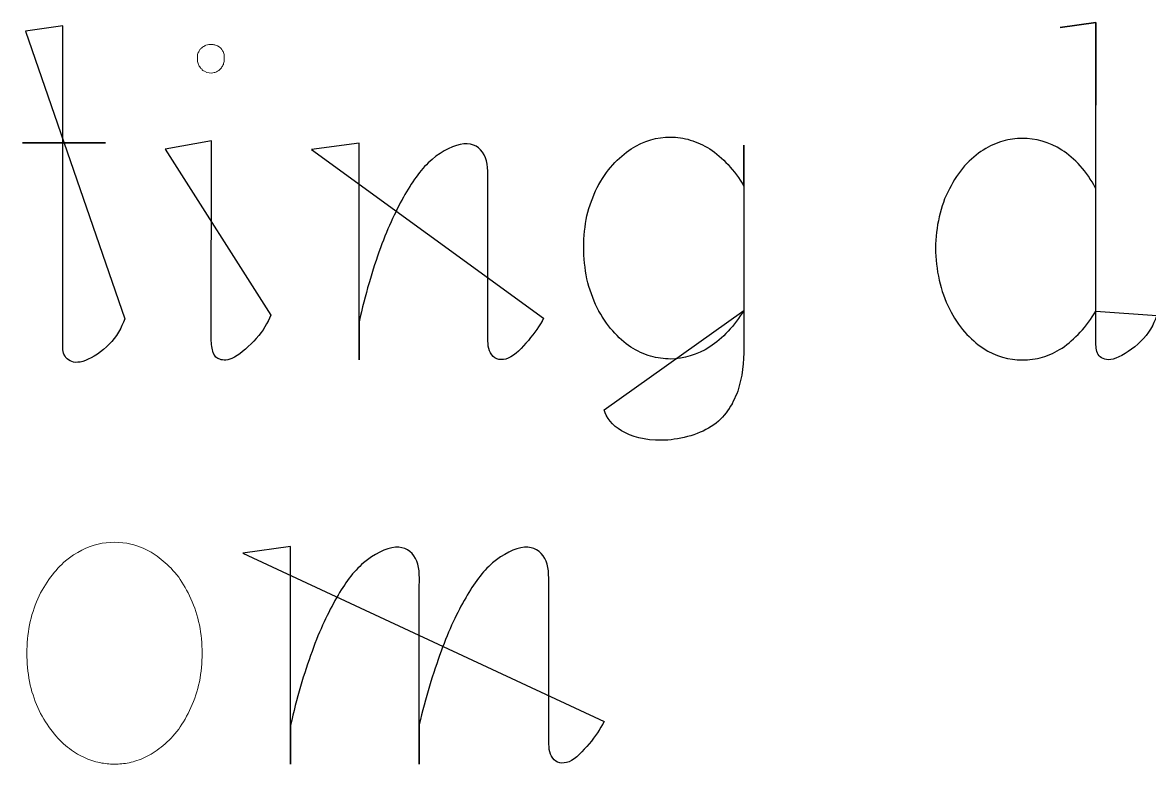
# Model space of a CAD drawing. Header units: centimetres. Extents: x -9.8 to 9.8, y -7.2 to 7.2.
# Drawn here: x -6.644 to -5.701, y 4.896 to 5.517 of the extents above; entities that cross this region are included whole.
import ezdxf

# ---------------------------------------------------------------- set-up
doc = ezdxf.new("R2010")
doc.units = ezdxf.units.CM
doc.header["$MEASUREMENT"] = 0
doc.layers.add('Layer 1', color=7, linetype='Continuous')

msp = doc.modelspace()

# ---------------------------------------------------------------- linework, layer by layer
at = {"layer": 'Layer 1', "color": 7}
for points, knots in [([(-6.64123, 5.50967), (-6.64123, 5.50967), (-6.60998, 5.51406), (-6.60998, 5.51406), (-6.60998, 5.51406), (-6.60998, 5.51406), (-6.60998, 5.41614), (-6.60998, 5.41614), (-6.60998, 5.41614), (-6.60998, 5.41614), (-6.57416, 5.41614), (-6.57416, 5.41614), (-6.57416, 5.41614), (-6.57416, 5.41614), (-6.64369, 5.41614), (-6.64369, 5.41614), (-6.64369, 5.41614), (-6.64369, 5.41614), (-6.60998, 5.41614), (-6.60998, 5.41614), (-6.60998, 5.41614), (-6.60998, 5.41614), (-6.60998, 5.2445), (-6.60998, 5.2445), (-6.60998, 5.2445), (-6.60998, 5.24069), (-6.60845, 5.23688), (-6.60522, 5.23458), (-6.60522, 5.23458), (-6.60199, 5.2323), (-6.59723, 5.23172), (-6.59112, 5.23418), (-6.59112, 5.23418), (-6.58482, 5.23646), (-6.5772, 5.24161), (-6.57112, 5.2477), (-6.57112, 5.2477), (-6.56503, 5.254), (-6.56083, 5.26122), (-6.55816, 5.26905), (-6.55816, 5.26905), (-6.55816, 5.26905), (-6.64123, 5.50967), (-6.64123, 5.50967)], [0, 0, 0, 0, 0.083333, 0.083333, 0.083333, 0.083333, 0.166667, 0.166667, 0.166667, 0.166667, 0.25, 0.25, 0.25, 0.25, 0.333333, 0.333333, 0.333333, 0.333333, 0.416667, 0.416667, 0.416667, 0.416667, 0.5, 0.5, 0.5, 0.5, 0.583333, 0.583333, 0.583333, 0.583333, 0.666667, 0.666667, 0.666667, 0.666667, 0.75, 0.75, 0.75, 0.75, 0.833333, 0.833333, 0.833333, 0.833333, 1, 1, 1, 1]), ([(-6.64123, 5.50967), (-6.64123, 5.50967), (-6.64123, 5.50967), (-6.64123, 5.50967), (-6.64123, 5.50967), (-6.64123, 5.50967), (-6.64123, 5.50967), (-6.64123, 5.50967)], [0, 0, 0, 0, 0.333333, 0.333333, 0.333333, 0.333333, 1, 1, 1, 1]), ([(-5.74529, 5.27554), (-5.74929, 5.26906), (-5.75368, 5.26297), (-5.75844, 5.25784), (-5.75844, 5.25784), (-5.7632, 5.25271), (-5.76852, 5.24813), (-5.77368, 5.2445), (-5.77368, 5.2445), (-5.779, 5.24106), (-5.78453, 5.23857), (-5.79006, 5.23688), (-5.79006, 5.23688), (-5.79556, 5.23535), (-5.80109, 5.2346), (-5.80702, 5.2346), (-5.80702, 5.2346), (-5.81789, 5.2346), (-5.82911, 5.23746), (-5.83978, 5.24452), (-5.83978, 5.24452), (-5.84512, 5.24814), (-5.85026, 5.25251), (-5.85521, 5.25804), (-5.85521, 5.25804), (-5.85997, 5.26338), (-5.86434, 5.27005), (-5.86796, 5.27746), (-5.86796, 5.27746), (-5.87158, 5.28471), (-5.87463, 5.29289), (-5.87653, 5.30146), (-5.87653, 5.30146), (-5.87844, 5.31024), (-5.87957, 5.31919), (-5.87957, 5.32834), (-5.87957, 5.32834), (-5.87957, 5.3371), (-5.87843, 5.34586), (-5.87653, 5.35424), (-5.87653, 5.35424), (-5.87462, 5.36263), (-5.87195, 5.37062), (-5.86796, 5.37768), (-5.86796, 5.37768), (-5.86434, 5.38511), (-5.85994, 5.39157), (-5.85521, 5.39692), (-5.85521, 5.39692), (-5.85024, 5.40245), (-5.8451, 5.40684), (-5.8396, 5.41026), (-5.8396, 5.41026), (-5.83426, 5.4137), (-5.82873, 5.41616), (-5.8232, 5.41769), (-5.8232, 5.41769), (-5.81788, 5.41941), (-5.81235, 5.41997), (-5.80701, 5.41997), (-5.80701, 5.41997), (-5.79577, 5.41997), (-5.78452, 5.41711), (-5.77386, 5.41026), (-5.77386, 5.41026), (-5.76852, 5.40685), (-5.7632, 5.40245), (-5.75843, 5.39692), (-5.75843, 5.39692), (-5.75367, 5.39179), (-5.74928, 5.3853), (-5.74568, 5.37845), (-5.74568, 5.37845), (-5.74568, 5.37845), (-5.74549, 5.51693), (-5.74549, 5.51693), (-5.74549, 5.51693), (-5.74549, 5.51693), (-5.77523, 5.51272), (-5.77523, 5.51272), (-5.77523, 5.51272), (-5.77523, 5.51272), (-5.74549, 5.51693), (-5.74549, 5.51693), (-5.74549, 5.51693), (-5.74549, 5.51693), (-5.7453, 5.24719), (-5.7453, 5.24719), (-5.7453, 5.24719), (-5.7453, 5.24338), (-5.74435, 5.23938), (-5.74168, 5.23727), (-5.74168, 5.23727), (-5.73882, 5.23481), (-5.73483, 5.23365), (-5.72853, 5.23613), (-5.72853, 5.23613), (-5.72244, 5.23841), (-5.71406, 5.24394), (-5.70776, 5.25023), (-5.70776, 5.25023), (-5.70128, 5.2565), (-5.6971, 5.26396), (-5.69442, 5.27174), (-5.69442, 5.27174), (-5.69442, 5.27174), (-5.74529, 5.27554), (-5.74529, 5.27554)], [0, 0, 0, 0, 0.035714, 0.035714, 0.035714, 0.035714, 0.071429, 0.071429, 0.071429, 0.071429, 0.107143, 0.107143, 0.107143, 0.107143, 0.142857, 0.142857, 0.142857, 0.142857, 0.178571, 0.178571, 0.178571, 0.178571, 0.214286, 0.214286, 0.214286, 0.214286, 0.25, 0.25, 0.25, 0.25, 0.285714, 0.285714, 0.285714, 0.285714, 0.321429, 0.321429, 0.321429, 0.321429, 0.357143, 0.357143, 0.357143, 0.357143, 0.392857, 0.392857, 0.392857, 0.392857, 0.428571, 0.428571, 0.428571, 0.428571, 0.464286, 0.464286, 0.464286, 0.464286, 0.5, 0.5, 0.5, 0.5, 0.535714, 0.535714, 0.535714, 0.535714, 0.571429, 0.571429, 0.571429, 0.571429, 0.607143, 0.607143, 0.607143, 0.607143, 0.642857, 0.642857, 0.642857, 0.642857, 0.678571, 0.678571, 0.678571, 0.678571, 0.714286, 0.714286, 0.714286, 0.714286, 0.75, 0.75, 0.75, 0.75, 0.785714, 0.785714, 0.785714, 0.785714, 0.821429, 0.821429, 0.821429, 0.821429, 0.857143, 0.857143, 0.857143, 0.857143, 0.892857, 0.892857, 0.892857, 0.892857, 0.928571, 0.928571, 0.928571, 0.928571, 1, 1, 1, 1]), ([(-6.52425, 5.41098), (-6.52425, 5.41098), (-6.48559, 5.41783), (-6.48559, 5.41783), (-6.48559, 5.41783), (-6.48559, 5.41783), (-6.48578, 5.25209), (-6.48578, 5.25209), (-6.48578, 5.25209), (-6.48578, 5.24791), (-6.48522, 5.24373), (-6.48406, 5.24066), (-6.48406, 5.24066), (-6.48292, 5.23741), (-6.4812, 5.23608), (-6.47853, 5.23513), (-6.47853, 5.23513), (-6.47586, 5.23418), (-6.47205, 5.23399), (-6.46633, 5.23685), (-6.46633, 5.23685), (-6.4608, 5.24008), (-6.45337, 5.24638), (-6.44805, 5.25267), (-6.44805, 5.25267), (-6.44233, 5.25915), (-6.43852, 5.26542), (-6.43585, 5.27209), (-6.43585, 5.27209), (-6.43585, 5.27209), (-6.52425, 5.41098), (-6.52425, 5.41098)], [0, 0, 0, 0, 0.111111, 0.111111, 0.111111, 0.111111, 0.222222, 0.222222, 0.222222, 0.222222, 0.333333, 0.333333, 0.333333, 0.333333, 0.444444, 0.444444, 0.444444, 0.444444, 0.555556, 0.555556, 0.555556, 0.555556, 0.666667, 0.666667, 0.666667, 0.666667, 0.777778, 0.777778, 0.777778, 0.777778, 1, 1, 1, 1]), ([(-6.40194, 5.41061), (-6.40194, 5.41061), (-6.36193, 5.41611), (-6.36193, 5.41611), (-6.36193, 5.41611), (-6.36193, 5.41611), (-6.36193, 5.23458), (-6.36193, 5.23458), (-6.36193, 5.23458), (-6.36193, 5.23458), (-6.36193, 5.26657), (-6.36193, 5.26657), (-6.36193, 5.26657), (-6.35717, 5.28866), (-6.35069, 5.31039), (-6.3442, 5.3283), (-6.3442, 5.3283), (-6.33753, 5.3464), (-6.33049, 5.36087), (-6.32362, 5.37307), (-6.32362, 5.37307), (-6.31658, 5.38524), (-6.3097, 5.39498), (-6.30095, 5.40241), (-6.30095, 5.40241), (-6.29238, 5.40963), (-6.28227, 5.41458), (-6.27428, 5.41535), (-6.27428, 5.41535), (-6.26647, 5.41612), (-6.26076, 5.41231), (-6.25732, 5.40622), (-6.25732, 5.40622), (-6.25388, 5.40013), (-6.25428, 5.39175), (-6.25428, 5.38336), (-6.25428, 5.38336), (-6.25428, 5.38336), (-6.25428, 5.25477), (-6.25428, 5.25477), (-6.25428, 5.25477), (-6.25428, 5.24905), (-6.25428, 5.24297), (-6.25105, 5.23895), (-6.25105, 5.23895), (-6.24782, 5.23493), (-6.24266, 5.23361), (-6.23713, 5.23609), (-6.23713, 5.23609), (-6.23141, 5.23837), (-6.22551, 5.24485), (-6.22036, 5.25096), (-6.22036, 5.25096), (-6.21521, 5.25707), (-6.21102, 5.26316), (-6.20761, 5.26943), (-6.20761, 5.26943), (-6.20761, 5.26943), (-6.40194, 5.41061), (-6.40194, 5.41061)], [0, 0, 0, 0, 0.0625, 0.0625, 0.0625, 0.0625, 0.125, 0.125, 0.125, 0.125, 0.1875, 0.1875, 0.1875, 0.1875, 0.25, 0.25, 0.25, 0.25, 0.3125, 0.3125, 0.3125, 0.3125, 0.375, 0.375, 0.375, 0.375, 0.4375, 0.4375, 0.4375, 0.4375, 0.5, 0.5, 0.5, 0.5, 0.5625, 0.5625, 0.5625, 0.5625, 0.625, 0.625, 0.625, 0.625, 0.6875, 0.6875, 0.6875, 0.6875, 0.75, 0.75, 0.75, 0.75, 0.8125, 0.8125, 0.8125, 0.8125, 0.875, 0.875, 0.875, 0.875, 1, 1, 1, 1]), ([(-6.15677, 5.19288), (-6.15486, 5.18603), (-6.15029, 5.17992), (-6.1423, 5.17534), (-6.1423, 5.17534), (-6.13431, 5.17058), (-6.12267, 5.16714), (-6.10896, 5.16735), (-6.10896, 5.16735), (-6.09504, 5.16754), (-6.07867, 5.17153), (-6.06724, 5.17897), (-6.06724, 5.17897), (-6.05581, 5.18619), (-6.04951, 5.19688), (-6.04515, 5.2085), (-6.04515, 5.2085), (-6.04115, 5.22012), (-6.0402, 5.23287), (-6.04002, 5.24525), (-6.04002, 5.24525), (-6.04002, 5.24525), (-6.04002, 5.41424), (-6.04002, 5.41424), (-6.04002, 5.41424), (-6.04002, 5.41424), (-6.04002, 5.38014), (-6.04002, 5.38014), (-6.04002, 5.38014), (-6.04383, 5.38662), (-6.04841, 5.39273), (-6.05317, 5.39805), (-6.05317, 5.39805), (-6.05793, 5.40321), (-6.06307, 5.40758), (-6.06841, 5.4112), (-6.06841, 5.4112), (-6.07394, 5.41424), (-6.07926, 5.4171), (-6.08479, 5.41863), (-6.08479, 5.41863), (-6.09032, 5.42035), (-6.09585, 5.42112), (-6.10135, 5.42112), (-6.10135, 5.42112), (-6.11238, 5.42112), (-6.12363, 5.41808), (-6.13432, 5.4112), (-6.13432, 5.4112), (-6.13966, 5.40758), (-6.14498, 5.40321), (-6.14975, 5.39786), (-6.14975, 5.39786), (-6.15451, 5.39233), (-6.15888, 5.38606), (-6.16271, 5.37881), (-6.16271, 5.37881), (-6.16633, 5.37159), (-6.16919, 5.36357), (-6.17147, 5.35518), (-6.17147, 5.35518), (-6.173, 5.34679), (-6.17396, 5.33803), (-6.17396, 5.32909), (-6.17396, 5.32909), (-6.17396, 5.32015), (-6.17301, 5.31118), (-6.17147, 5.30242), (-6.17147, 5.30242), (-6.16919, 5.29385), (-6.16631, 5.28546), (-6.16271, 5.27824), (-6.16271, 5.27824), (-6.1589, 5.27099), (-6.15451, 5.26432), (-6.14975, 5.25898), (-6.14975, 5.25898), (-6.14499, 5.25348), (-6.13983, 5.2489), (-6.13451, 5.24525), (-6.13451, 5.24525), (-6.12938, 5.24202), (-6.12366, 5.23935), (-6.11813, 5.23782), (-6.11813, 5.23782), (-6.11241, 5.23629), (-6.10689, 5.23536), (-6.10136, 5.23536), (-6.10136, 5.23536), (-6.09033, 5.23555), (-6.07927, 5.23859), (-6.06839, 5.24565), (-6.06839, 5.24565), (-6.06305, 5.2489), (-6.05791, 5.25346), (-6.05315, 5.25861), (-6.05315, 5.25861), (-6.04839, 5.26395), (-6.04381, 5.26985), (-6.04, 5.27594), (-6.04, 5.27594), (-6.04, 5.27594), (-6.15677, 5.19288), (-6.15677, 5.19288)], [0, 0, 0, 0, 0.037037, 0.037037, 0.037037, 0.037037, 0.074074, 0.074074, 0.074074, 0.074074, 0.111111, 0.111111, 0.111111, 0.111111, 0.148148, 0.148148, 0.148148, 0.148148, 0.185185, 0.185185, 0.185185, 0.185185, 0.222222, 0.222222, 0.222222, 0.222222, 0.259259, 0.259259, 0.259259, 0.259259, 0.296296, 0.296296, 0.296296, 0.296296, 0.333333, 0.333333, 0.333333, 0.333333, 0.37037, 0.37037, 0.37037, 0.37037, 0.407407, 0.407407, 0.407407, 0.407407, 0.444444, 0.444444, 0.444444, 0.444444, 0.481481, 0.481481, 0.481481, 0.481481, 0.518519, 0.518519, 0.518519, 0.518519, 0.555556, 0.555556, 0.555556, 0.555556, 0.592593, 0.592593, 0.592593, 0.592593, 0.62963, 0.62963, 0.62963, 0.62963, 0.666667, 0.666667, 0.666667, 0.666667, 0.703704, 0.703704, 0.703704, 0.703704, 0.740741, 0.740741, 0.740741, 0.740741, 0.777778, 0.777778, 0.777778, 0.777778, 0.814815, 0.814815, 0.814815, 0.814815, 0.851852, 0.851852, 0.851852, 0.851852, 0.888889, 0.888889, 0.888889, 0.888889, 0.925926, 0.925926, 0.925926, 0.925926, 1, 1, 1, 1]), ([(-6.52425, 5.41098), (-6.52425, 5.41098), (-6.52425, 5.41098), (-6.52425, 5.41098), (-6.52425, 5.41098), (-6.52425, 5.41098), (-6.52425, 5.41098), (-6.52425, 5.41098)], [0, 0, 0, 0, 0.333333, 0.333333, 0.333333, 0.333333, 1, 1, 1, 1]), ([(-6.40194, 5.41061), (-6.40194, 5.41061), (-6.40194, 5.41061), (-6.40194, 5.41061), (-6.40194, 5.41061), (-6.40194, 5.41061), (-6.40194, 5.41061), (-6.40194, 5.41061)], [0, 0, 0, 0, 0.333333, 0.333333, 0.333333, 0.333333, 1, 1, 1, 1]), ([(-5.74529, 5.27554), (-5.74529, 5.27554), (-5.74529, 5.27554), (-5.74529, 5.27554), (-5.74529, 5.27554), (-5.74529, 5.27554), (-5.74529, 5.27554), (-5.74529, 5.27554)], [0, 0, 0, 0, 0.333333, 0.333333, 0.333333, 0.333333, 1, 1, 1, 1]), ([(-6.15677, 5.19288), (-6.15677, 5.19288), (-6.15677, 5.19288), (-6.15677, 5.19288), (-6.15677, 5.19288), (-6.15677, 5.19288), (-6.15677, 5.19288), (-6.15677, 5.19288)], [0, 0, 0, 0, 0.333333, 0.333333, 0.333333, 0.333333, 1, 1, 1, 1]), ([(-6.4593, 5.07287), (-6.4593, 5.07287), (-6.41929, 5.07859), (-6.41929, 5.07859), (-6.41929, 5.07859), (-6.41929, 5.07859), (-6.41929, 4.89629), (-6.41929, 4.89629), (-6.41929, 4.89629), (-6.41929, 4.89629), (-6.41929, 4.92905), (-6.41929, 4.92905), (-6.41929, 4.92905), (-6.41453, 4.95114), (-6.40805, 4.97249), (-6.40138, 4.99078), (-6.40138, 4.99078), (-6.3949, 5.00888), (-6.38786, 5.02335), (-6.38098, 5.03555), (-6.38098, 5.03555), (-6.37394, 5.04772), (-6.36688, 5.05746), (-6.35831, 5.06471), (-6.35831, 5.06471), (-6.34974, 5.07214), (-6.33963, 5.07709), (-6.33164, 5.07786), (-6.33164, 5.07786), (-6.32383, 5.07826), (-6.31812, 5.07482), (-6.31468, 5.06852), (-6.31468, 5.06852), (-6.31124, 5.06262), (-6.31145, 5.05405), (-6.31164, 5.04603), (-6.31164, 5.04603), (-6.31164, 5.04603), (-6.31164, 4.8963), (-6.31164, 4.8963), (-6.31164, 4.8963), (-6.31164, 4.8963), (-6.31164, 4.92964), (-6.31164, 4.92964), (-6.31164, 4.92964), (-6.30651, 4.95136), (-6.30002, 4.97287), (-6.29336, 4.99079), (-6.29336, 4.99079), (-6.28688, 5.00889), (-6.27984, 5.02336), (-6.27278, 5.03556), (-6.27278, 5.03556), (-6.26593, 5.04773), (-6.25886, 5.05747), (-6.25029, 5.06472), (-6.25029, 5.06472), (-6.24172, 5.07215), (-6.23143, 5.0771), (-6.22362, 5.07787), (-6.22362, 5.07787), (-6.21581, 5.07827), (-6.20991, 5.07483), (-6.20647, 5.06853), (-6.20647, 5.06853), (-6.20303, 5.06263), (-6.20324, 5.05406), (-6.20324, 5.04604), (-6.20324, 5.04604), (-6.20324, 5.04604), (-6.20324, 4.91745), (-6.20324, 4.91745), (-6.20324, 4.91745), (-6.20324, 4.91173), (-6.20324, 4.90528), (-6.19999, 4.90147), (-6.19999, 4.90147), (-6.19695, 4.89747), (-6.192, 4.89613), (-6.18628, 4.89843), (-6.18628, 4.89843), (-6.18075, 4.90089), (-6.17466, 4.90719), (-6.16951, 4.91348), (-6.16951, 4.91348), (-6.16438, 4.91957), (-6.16036, 4.92549), (-6.15694, 4.93195), (-6.15694, 4.93195), (-6.15694, 4.93195), (-6.4593, 5.07287), (-6.4593, 5.07287)], [0, 0, 0, 0, 0.041667, 0.041667, 0.041667, 0.041667, 0.083333, 0.083333, 0.083333, 0.083333, 0.125, 0.125, 0.125, 0.125, 0.166667, 0.166667, 0.166667, 0.166667, 0.208333, 0.208333, 0.208333, 0.208333, 0.25, 0.25, 0.25, 0.25, 0.291667, 0.291667, 0.291667, 0.291667, 0.333333, 0.333333, 0.333333, 0.333333, 0.375, 0.375, 0.375, 0.375, 0.416667, 0.416667, 0.416667, 0.416667, 0.458333, 0.458333, 0.458333, 0.458333, 0.5, 0.5, 0.5, 0.5, 0.541667, 0.541667, 0.541667, 0.541667, 0.583333, 0.583333, 0.583333, 0.583333, 0.625, 0.625, 0.625, 0.625, 0.666667, 0.666667, 0.666667, 0.666667, 0.708333, 0.708333, 0.708333, 0.708333, 0.75, 0.75, 0.75, 0.75, 0.791667, 0.791667, 0.791667, 0.791667, 0.833333, 0.833333, 0.833333, 0.833333, 0.875, 0.875, 0.875, 0.875, 0.916667, 0.916667, 0.916667, 0.916667, 1, 1, 1, 1]), ([(-6.4593, 5.07287), (-6.4593, 5.07287), (-6.4593, 5.07287), (-6.4593, 5.07287), (-6.4593, 5.07287), (-6.4593, 5.07287), (-6.4593, 5.07287), (-6.4593, 5.07287)], [0, 0, 0, 0, 0.333333, 0.333333, 0.333333, 0.333333, 1, 1, 1, 1])]:
    msp.add_open_spline(points, degree=3, knots=knots, dxfattribs=at)
at = {"layer": 'Layer 1', "color": 9, "lineweight": 0}
for points, knots in [([(-6.64123, 5.50967), (-6.64123, 5.50967), (-6.60998, 5.51406), (-6.60998, 5.51406), (-6.60998, 5.51406), (-6.60998, 5.51406), (-6.60998, 5.41614), (-6.60998, 5.41614), (-6.60998, 5.41614), (-6.60998, 5.41614), (-6.57416, 5.41614), (-6.57416, 5.41614), (-6.57416, 5.41614), (-6.57416, 5.41614), (-6.64369, 5.41614), (-6.64369, 5.41614), (-6.64369, 5.41614), (-6.64369, 5.41614), (-6.60998, 5.41614), (-6.60998, 5.41614), (-6.60998, 5.41614), (-6.60998, 5.41614), (-6.60998, 5.2445), (-6.60998, 5.2445), (-6.60998, 5.2445), (-6.60998, 5.24069), (-6.60845, 5.23688), (-6.60522, 5.23458), (-6.60522, 5.23458), (-6.60199, 5.2323), (-6.59723, 5.23172), (-6.59112, 5.23418), (-6.59112, 5.23418), (-6.58482, 5.23646), (-6.5772, 5.24161), (-6.57112, 5.2477), (-6.57112, 5.2477), (-6.56503, 5.254), (-6.56083, 5.26122), (-6.55816, 5.26905)], [0, 0, 0, 0, 0.090909, 0.090909, 0.090909, 0.090909, 0.181818, 0.181818, 0.181818, 0.181818, 0.272727, 0.272727, 0.272727, 0.272727, 0.363636, 0.363636, 0.363636, 0.363636, 0.454545, 0.454545, 0.454545, 0.454545, 0.545455, 0.545455, 0.545455, 0.545455, 0.636364, 0.636364, 0.636364, 0.636364, 0.727273, 0.727273, 0.727273, 0.727273, 0.818182, 0.818182, 0.818182, 0.818182, 1, 1, 1, 1]), ([(-6.64123, 5.50967), (-6.64123, 5.50967), (-6.64123, 5.50967), (-6.64123, 5.50967), (-6.64123, 5.50967), (-6.64123, 5.50967), (-6.64123, 5.50967), (-6.64123, 5.50967)], [0, 0, 0, 0, 0.333333, 0.333333, 0.333333, 0.333333, 1, 1, 1, 1]), ([(-5.74529, 5.27554), (-5.74929, 5.26906), (-5.75368, 5.26297), (-5.75844, 5.25784), (-5.75844, 5.25784), (-5.7632, 5.25271), (-5.76852, 5.24813), (-5.77368, 5.2445), (-5.77368, 5.2445), (-5.779, 5.24106), (-5.78453, 5.23857), (-5.79006, 5.23688), (-5.79006, 5.23688), (-5.79556, 5.23535), (-5.80109, 5.2346), (-5.80702, 5.2346), (-5.80702, 5.2346), (-5.81789, 5.2346), (-5.82911, 5.23746), (-5.83978, 5.24452), (-5.83978, 5.24452), (-5.84512, 5.24814), (-5.85026, 5.25251), (-5.85521, 5.25804), (-5.85521, 5.25804), (-5.85997, 5.26338), (-5.86434, 5.27005), (-5.86796, 5.27746), (-5.86796, 5.27746), (-5.87158, 5.28471), (-5.87463, 5.29289), (-5.87653, 5.30146), (-5.87653, 5.30146), (-5.87844, 5.31024), (-5.87957, 5.31919), (-5.87957, 5.32834), (-5.87957, 5.32834), (-5.87957, 5.3371), (-5.87843, 5.34586), (-5.87653, 5.35424), (-5.87653, 5.35424), (-5.87462, 5.36263), (-5.87195, 5.37062), (-5.86796, 5.37768), (-5.86796, 5.37768), (-5.86434, 5.38511), (-5.85994, 5.39157), (-5.85521, 5.39692), (-5.85521, 5.39692), (-5.85024, 5.40245), (-5.8451, 5.40684), (-5.8396, 5.41026), (-5.8396, 5.41026), (-5.83426, 5.4137), (-5.82873, 5.41616), (-5.8232, 5.41769), (-5.8232, 5.41769), (-5.81788, 5.41941), (-5.81235, 5.41997), (-5.80701, 5.41997), (-5.80701, 5.41997), (-5.79577, 5.41997), (-5.78452, 5.41711), (-5.77386, 5.41026), (-5.77386, 5.41026), (-5.76852, 5.40685), (-5.7632, 5.40245), (-5.75843, 5.39692), (-5.75843, 5.39692), (-5.75367, 5.39179), (-5.74928, 5.3853), (-5.74568, 5.37845), (-5.74568, 5.37845), (-5.74568, 5.37845), (-5.74549, 5.51693), (-5.74549, 5.51693), (-5.74549, 5.51693), (-5.74549, 5.51693), (-5.77523, 5.51272), (-5.77523, 5.51272), (-5.77523, 5.51272), (-5.77523, 5.51272), (-5.74549, 5.51693), (-5.74549, 5.51693), (-5.74549, 5.51693), (-5.74549, 5.51693), (-5.7453, 5.24719), (-5.7453, 5.24719), (-5.7453, 5.24719), (-5.7453, 5.24338), (-5.74435, 5.23938), (-5.74168, 5.23727), (-5.74168, 5.23727), (-5.73882, 5.23481), (-5.73483, 5.23365), (-5.72853, 5.23613), (-5.72853, 5.23613), (-5.72244, 5.23841), (-5.71406, 5.24394), (-5.70776, 5.25023), (-5.70776, 5.25023), (-5.70128, 5.2565), (-5.6971, 5.26396), (-5.69442, 5.27174)], [0, 0, 0, 0, 0.037037, 0.037037, 0.037037, 0.037037, 0.074074, 0.074074, 0.074074, 0.074074, 0.111111, 0.111111, 0.111111, 0.111111, 0.148148, 0.148148, 0.148148, 0.148148, 0.185185, 0.185185, 0.185185, 0.185185, 0.222222, 0.222222, 0.222222, 0.222222, 0.259259, 0.259259, 0.259259, 0.259259, 0.296296, 0.296296, 0.296296, 0.296296, 0.333333, 0.333333, 0.333333, 0.333333, 0.37037, 0.37037, 0.37037, 0.37037, 0.407407, 0.407407, 0.407407, 0.407407, 0.444444, 0.444444, 0.444444, 0.444444, 0.481481, 0.481481, 0.481481, 0.481481, 0.518519, 0.518519, 0.518519, 0.518519, 0.555556, 0.555556, 0.555556, 0.555556, 0.592593, 0.592593, 0.592593, 0.592593, 0.62963, 0.62963, 0.62963, 0.62963, 0.666667, 0.666667, 0.666667, 0.666667, 0.703704, 0.703704, 0.703704, 0.703704, 0.740741, 0.740741, 0.740741, 0.740741, 0.777778, 0.777778, 0.777778, 0.777778, 0.814815, 0.814815, 0.814815, 0.814815, 0.851852, 0.851852, 0.851852, 0.851852, 0.888889, 0.888889, 0.888889, 0.888889, 0.925926, 0.925926, 0.925926, 0.925926, 1, 1, 1, 1]), ([(-6.52425, 5.41098), (-6.52425, 5.41098), (-6.48559, 5.41783), (-6.48559, 5.41783), (-6.48559, 5.41783), (-6.48559, 5.41783), (-6.48578, 5.25209), (-6.48578, 5.25209), (-6.48578, 5.25209), (-6.48578, 5.24791), (-6.48522, 5.24373), (-6.48406, 5.24066), (-6.48406, 5.24066), (-6.48292, 5.23741), (-6.4812, 5.23608), (-6.47853, 5.23513), (-6.47853, 5.23513), (-6.47586, 5.23418), (-6.47205, 5.23399), (-6.46633, 5.23685), (-6.46633, 5.23685), (-6.4608, 5.24008), (-6.45337, 5.24638), (-6.44805, 5.25267), (-6.44805, 5.25267), (-6.44233, 5.25915), (-6.43852, 5.26542), (-6.43585, 5.27209)], [0, 0, 0, 0, 0.125, 0.125, 0.125, 0.125, 0.25, 0.25, 0.25, 0.25, 0.375, 0.375, 0.375, 0.375, 0.5, 0.5, 0.5, 0.5, 0.625, 0.625, 0.625, 0.625, 0.75, 0.75, 0.75, 0.75, 1, 1, 1, 1]), ([(-6.40194, 5.41061), (-6.40194, 5.41061), (-6.36193, 5.41611), (-6.36193, 5.41611), (-6.36193, 5.41611), (-6.36193, 5.41611), (-6.36193, 5.23458), (-6.36193, 5.23458), (-6.36193, 5.23458), (-6.36193, 5.23458), (-6.36193, 5.26657), (-6.36193, 5.26657), (-6.36193, 5.26657), (-6.35717, 5.28866), (-6.35069, 5.31039), (-6.3442, 5.3283), (-6.3442, 5.3283), (-6.33753, 5.3464), (-6.33049, 5.36087), (-6.32362, 5.37307), (-6.32362, 5.37307), (-6.31658, 5.38524), (-6.3097, 5.39498), (-6.30095, 5.40241), (-6.30095, 5.40241), (-6.29238, 5.40963), (-6.28227, 5.41458), (-6.27428, 5.41535), (-6.27428, 5.41535), (-6.26647, 5.41612), (-6.26076, 5.41231), (-6.25732, 5.40622), (-6.25732, 5.40622), (-6.25388, 5.40013), (-6.25428, 5.39175), (-6.25428, 5.38336), (-6.25428, 5.38336), (-6.25428, 5.38336), (-6.25428, 5.25477), (-6.25428, 5.25477), (-6.25428, 5.25477), (-6.25428, 5.24905), (-6.25428, 5.24297), (-6.25105, 5.23895), (-6.25105, 5.23895), (-6.24782, 5.23493), (-6.24266, 5.23361), (-6.23713, 5.23609), (-6.23713, 5.23609), (-6.23141, 5.23837), (-6.22551, 5.24485), (-6.22036, 5.25096), (-6.22036, 5.25096), (-6.21521, 5.25707), (-6.21102, 5.26316), (-6.20761, 5.26943)], [0, 0, 0, 0, 0.066667, 0.066667, 0.066667, 0.066667, 0.133333, 0.133333, 0.133333, 0.133333, 0.2, 0.2, 0.2, 0.2, 0.266667, 0.266667, 0.266667, 0.266667, 0.333333, 0.333333, 0.333333, 0.333333, 0.4, 0.4, 0.4, 0.4, 0.466667, 0.466667, 0.466667, 0.466667, 0.533333, 0.533333, 0.533333, 0.533333, 0.6, 0.6, 0.6, 0.6, 0.666667, 0.666667, 0.666667, 0.666667, 0.733333, 0.733333, 0.733333, 0.733333, 0.8, 0.8, 0.8, 0.8, 0.866667, 0.866667, 0.866667, 0.866667, 1, 1, 1, 1]), ([(-6.15677, 5.19288), (-6.15486, 5.18603), (-6.15029, 5.17992), (-6.1423, 5.17534), (-6.1423, 5.17534), (-6.13431, 5.17058), (-6.12267, 5.16714), (-6.10896, 5.16735), (-6.10896, 5.16735), (-6.09504, 5.16754), (-6.07867, 5.17153), (-6.06724, 5.17897), (-6.06724, 5.17897), (-6.05581, 5.18619), (-6.04951, 5.19688), (-6.04515, 5.2085), (-6.04515, 5.2085), (-6.04115, 5.22012), (-6.0402, 5.23287), (-6.04002, 5.24525), (-6.04002, 5.24525), (-6.04002, 5.24525), (-6.04002, 5.41424), (-6.04002, 5.41424), (-6.04002, 5.41424), (-6.04002, 5.41424), (-6.04002, 5.38014), (-6.04002, 5.38014), (-6.04002, 5.38014), (-6.04383, 5.38662), (-6.04841, 5.39273), (-6.05317, 5.39805), (-6.05317, 5.39805), (-6.05793, 5.40321), (-6.06307, 5.40758), (-6.06841, 5.4112), (-6.06841, 5.4112), (-6.07394, 5.41424), (-6.07926, 5.4171), (-6.08479, 5.41863), (-6.08479, 5.41863), (-6.09032, 5.42035), (-6.09585, 5.42112), (-6.10135, 5.42112), (-6.10135, 5.42112), (-6.11238, 5.42112), (-6.12363, 5.41808), (-6.13432, 5.4112), (-6.13432, 5.4112), (-6.13966, 5.40758), (-6.14498, 5.40321), (-6.14975, 5.39786), (-6.14975, 5.39786), (-6.15451, 5.39233), (-6.15888, 5.38606), (-6.16271, 5.37881), (-6.16271, 5.37881), (-6.16633, 5.37159), (-6.16919, 5.36357), (-6.17147, 5.35518), (-6.17147, 5.35518), (-6.173, 5.34679), (-6.17396, 5.33803), (-6.17396, 5.32909), (-6.17396, 5.32909), (-6.17396, 5.32015), (-6.17301, 5.31118), (-6.17147, 5.30242), (-6.17147, 5.30242), (-6.16919, 5.29385), (-6.16631, 5.28546), (-6.16271, 5.27824), (-6.16271, 5.27824), (-6.1589, 5.27099), (-6.15451, 5.26432), (-6.14975, 5.25898), (-6.14975, 5.25898), (-6.14499, 5.25348), (-6.13983, 5.2489), (-6.13451, 5.24525), (-6.13451, 5.24525), (-6.12938, 5.24202), (-6.12366, 5.23935), (-6.11813, 5.23782), (-6.11813, 5.23782), (-6.11241, 5.23629), (-6.10689, 5.23536), (-6.10136, 5.23536), (-6.10136, 5.23536), (-6.09033, 5.23555), (-6.07927, 5.23859), (-6.06839, 5.24565), (-6.06839, 5.24565), (-6.06305, 5.2489), (-6.05791, 5.25346), (-6.05315, 5.25861), (-6.05315, 5.25861), (-6.04839, 5.26395), (-6.04381, 5.26985), (-6.04, 5.27594)], [0, 0, 0, 0, 0.038462, 0.038462, 0.038462, 0.038462, 0.076923, 0.076923, 0.076923, 0.076923, 0.115385, 0.115385, 0.115385, 0.115385, 0.153846, 0.153846, 0.153846, 0.153846, 0.192308, 0.192308, 0.192308, 0.192308, 0.230769, 0.230769, 0.230769, 0.230769, 0.269231, 0.269231, 0.269231, 0.269231, 0.307692, 0.307692, 0.307692, 0.307692, 0.346154, 0.346154, 0.346154, 0.346154, 0.384615, 0.384615, 0.384615, 0.384615, 0.423077, 0.423077, 0.423077, 0.423077, 0.461538, 0.461538, 0.461538, 0.461538, 0.5, 0.5, 0.5, 0.5, 0.538462, 0.538462, 0.538462, 0.538462, 0.576923, 0.576923, 0.576923, 0.576923, 0.615385, 0.615385, 0.615385, 0.615385, 0.653846, 0.653846, 0.653846, 0.653846, 0.692308, 0.692308, 0.692308, 0.692308, 0.730769, 0.730769, 0.730769, 0.730769, 0.769231, 0.769231, 0.769231, 0.769231, 0.807692, 0.807692, 0.807692, 0.807692, 0.846154, 0.846154, 0.846154, 0.846154, 0.884615, 0.884615, 0.884615, 0.884615, 0.923077, 0.923077, 0.923077, 0.923077, 1, 1, 1, 1]), ([(-6.52425, 5.41098), (-6.52425, 5.41098), (-6.52425, 5.41098), (-6.52425, 5.41098), (-6.52425, 5.41098), (-6.52425, 5.41098), (-6.52425, 5.41098), (-6.52425, 5.41098)], [0, 0, 0, 0, 0.333333, 0.333333, 0.333333, 0.333333, 1, 1, 1, 1]), ([(-6.40194, 5.41061), (-6.40194, 5.41061), (-6.40194, 5.41061), (-6.40194, 5.41061), (-6.40194, 5.41061), (-6.40194, 5.41061), (-6.40194, 5.41061), (-6.40194, 5.41061)], [0, 0, 0, 0, 0.333333, 0.333333, 0.333333, 0.333333, 1, 1, 1, 1]), ([(-5.74529, 5.27554), (-5.74529, 5.27554), (-5.74529, 5.27554), (-5.74529, 5.27554), (-5.74529, 5.27554), (-5.74529, 5.27554), (-5.74529, 5.27554), (-5.74529, 5.27554)], [0, 0, 0, 0, 0.333333, 0.333333, 0.333333, 0.333333, 1, 1, 1, 1]), ([(-6.15677, 5.19288), (-6.15677, 5.19288), (-6.15677, 5.19288), (-6.15677, 5.19288), (-6.15677, 5.19288), (-6.15677, 5.19288), (-6.15677, 5.19288), (-6.15677, 5.19288)], [0, 0, 0, 0, 0.333333, 0.333333, 0.333333, 0.333333, 1, 1, 1, 1]), ([(-6.4593, 5.07287), (-6.4593, 5.07287), (-6.41929, 5.07859), (-6.41929, 5.07859), (-6.41929, 5.07859), (-6.41929, 5.07859), (-6.41929, 4.89629), (-6.41929, 4.89629), (-6.41929, 4.89629), (-6.41929, 4.89629), (-6.41929, 4.92905), (-6.41929, 4.92905), (-6.41929, 4.92905), (-6.41453, 4.95114), (-6.40805, 4.97249), (-6.40138, 4.99078), (-6.40138, 4.99078), (-6.3949, 5.00888), (-6.38786, 5.02335), (-6.38098, 5.03555), (-6.38098, 5.03555), (-6.37394, 5.04772), (-6.36688, 5.05746), (-6.35831, 5.06471), (-6.35831, 5.06471), (-6.34974, 5.07214), (-6.33963, 5.07709), (-6.33164, 5.07786), (-6.33164, 5.07786), (-6.32383, 5.07826), (-6.31812, 5.07482), (-6.31468, 5.06852), (-6.31468, 5.06852), (-6.31124, 5.06262), (-6.31145, 5.05405), (-6.31164, 5.04603), (-6.31164, 5.04603), (-6.31164, 5.04603), (-6.31164, 4.8963), (-6.31164, 4.8963), (-6.31164, 4.8963), (-6.31164, 4.8963), (-6.31164, 4.92964), (-6.31164, 4.92964), (-6.31164, 4.92964), (-6.30651, 4.95136), (-6.30002, 4.97287), (-6.29336, 4.99079), (-6.29336, 4.99079), (-6.28688, 5.00889), (-6.27984, 5.02336), (-6.27278, 5.03556), (-6.27278, 5.03556), (-6.26593, 5.04773), (-6.25886, 5.05747), (-6.25029, 5.06472), (-6.25029, 5.06472), (-6.24172, 5.07215), (-6.23143, 5.0771), (-6.22362, 5.07787), (-6.22362, 5.07787), (-6.21581, 5.07827), (-6.20991, 5.07483), (-6.20647, 5.06853), (-6.20647, 5.06853), (-6.20303, 5.06263), (-6.20324, 5.05406), (-6.20324, 5.04604), (-6.20324, 5.04604), (-6.20324, 5.04604), (-6.20324, 4.91745), (-6.20324, 4.91745), (-6.20324, 4.91745), (-6.20324, 4.91173), (-6.20324, 4.90528), (-6.19999, 4.90147), (-6.19999, 4.90147), (-6.19695, 4.89747), (-6.192, 4.89613), (-6.18628, 4.89843), (-6.18628, 4.89843), (-6.18075, 4.90089), (-6.17466, 4.90719), (-6.16951, 4.91348), (-6.16951, 4.91348), (-6.16438, 4.91957), (-6.16036, 4.92549), (-6.15694, 4.93195)], [0, 0, 0, 0, 0.043478, 0.043478, 0.043478, 0.043478, 0.086957, 0.086957, 0.086957, 0.086957, 0.130435, 0.130435, 0.130435, 0.130435, 0.173913, 0.173913, 0.173913, 0.173913, 0.217391, 0.217391, 0.217391, 0.217391, 0.26087, 0.26087, 0.26087, 0.26087, 0.304348, 0.304348, 0.304348, 0.304348, 0.347826, 0.347826, 0.347826, 0.347826, 0.391304, 0.391304, 0.391304, 0.391304, 0.434783, 0.434783, 0.434783, 0.434783, 0.478261, 0.478261, 0.478261, 0.478261, 0.521739, 0.521739, 0.521739, 0.521739, 0.565217, 0.565217, 0.565217, 0.565217, 0.608696, 0.608696, 0.608696, 0.608696, 0.652174, 0.652174, 0.652174, 0.652174, 0.695652, 0.695652, 0.695652, 0.695652, 0.73913, 0.73913, 0.73913, 0.73913, 0.782609, 0.782609, 0.782609, 0.782609, 0.826087, 0.826087, 0.826087, 0.826087, 0.869565, 0.869565, 0.869565, 0.869565, 0.913043, 0.913043, 0.913043, 0.913043, 1, 1, 1, 1]), ([(-6.4593, 5.07287), (-6.4593, 5.07287), (-6.4593, 5.07287), (-6.4593, 5.07287), (-6.4593, 5.07287), (-6.4593, 5.07287), (-6.4593, 5.07287), (-6.4593, 5.07287)], [0, 0, 0, 0, 0.333333, 0.333333, 0.333333, 0.333333, 1, 1, 1, 1])]:
    msp.add_open_spline(points, degree=3, knots=knots, dxfattribs=at)
at = {"layer": 'Layer 1', "color": 7, "lineweight": 0}
for points, knots in [([(-6.49015, 5.49806), (-6.4892, 5.49825), (-6.48843, 5.49843), (-6.48766, 5.49862), (-6.48766, 5.49862), (-6.48671, 5.49862), (-6.48575, 5.49862), (-6.48499, 5.49862), (-6.48499, 5.49862), (-6.48385, 5.49843), (-6.48308, 5.49825), (-6.48213, 5.49806), (-6.48213, 5.49806), (-6.48022, 5.49729), (-6.47795, 5.49597), (-6.47679, 5.49425), (-6.47679, 5.49425), (-6.47602, 5.49293), (-6.47547, 5.49216), (-6.47526, 5.491), (-6.47526, 5.491), (-6.47489, 5.48986), (-6.47489, 5.48854), (-6.47489, 5.48719), (-6.47489, 5.48719), (-6.47489, 5.48605), (-6.47489, 5.48473), (-6.47526, 5.48338), (-6.47526, 5.48338), (-6.47526, 5.48243), (-6.47584, 5.48129), (-6.4764, 5.48052), (-6.4764, 5.48052), (-6.47698, 5.47938), (-6.47735, 5.47861), (-6.47812, 5.47806), (-6.47812, 5.47806), (-6.47907, 5.47711), (-6.47965, 5.47653), (-6.48061, 5.47615), (-6.48061, 5.47615), (-6.48138, 5.47559), (-6.48252, 5.4752), (-6.48328, 5.47501), (-6.48328, 5.47501), (-6.48614, 5.47424), (-6.489, 5.47461), (-6.49148, 5.47615), (-6.49148, 5.47615), (-6.49243, 5.47655), (-6.4932, 5.4771), (-6.49376, 5.47806), (-6.49376, 5.47806), (-6.49453, 5.47862), (-6.49529, 5.47938), (-6.49585, 5.48052), (-6.49585, 5.48052), (-6.49622, 5.48129), (-6.4968, 5.48243), (-6.49699, 5.48338), (-6.49699, 5.48338), (-6.49736, 5.48473), (-6.49736, 5.48605), (-6.49736, 5.48719), (-6.49736, 5.48719), (-6.49736, 5.48854), (-6.49717, 5.48986), (-6.49699, 5.491), (-6.49699, 5.491), (-6.49643, 5.49214), (-6.49604, 5.49291), (-6.49527, 5.49425), (-6.49527, 5.49425), (-6.49469, 5.49481), (-6.49413, 5.49578), (-6.49299, 5.49634), (-6.49299, 5.49634), (-6.49205, 5.4971), (-6.49092, 5.49747), (-6.49015, 5.49806)], [0, 0, 0, 0, 0.047619, 0.047619, 0.047619, 0.047619, 0.095238, 0.095238, 0.095238, 0.095238, 0.142857, 0.142857, 0.142857, 0.142857, 0.190476, 0.190476, 0.190476, 0.190476, 0.238095, 0.238095, 0.238095, 0.238095, 0.285714, 0.285714, 0.285714, 0.285714, 0.333333, 0.333333, 0.333333, 0.333333, 0.380952, 0.380952, 0.380952, 0.380952, 0.428571, 0.428571, 0.428571, 0.428571, 0.47619, 0.47619, 0.47619, 0.47619, 0.52381, 0.52381, 0.52381, 0.52381, 0.571429, 0.571429, 0.571429, 0.571429, 0.619048, 0.619048, 0.619048, 0.619048, 0.666667, 0.666667, 0.666667, 0.666667, 0.714286, 0.714286, 0.714286, 0.714286, 0.761905, 0.761905, 0.761905, 0.761905, 0.809524, 0.809524, 0.809524, 0.809524, 0.857143, 0.857143, 0.857143, 0.857143, 0.904762, 0.904762, 0.904762, 0.904762, 1, 1, 1, 1]), ([(-6.56712, 4.89645), (-6.56712, 4.89645), (-6.56844, 4.89645), (-6.56844, 4.89645), (-6.56844, 4.89645), (-6.57244, 4.89645), (-6.57625, 4.89703), (-6.58064, 4.89798), (-6.58064, 4.89798), (-6.58503, 4.89912), (-6.5894, 4.90065), (-6.59435, 4.90295), (-6.59435, 4.90295), (-6.59853, 4.90523), (-6.60329, 4.90829), (-6.60769, 4.91208), (-6.60769, 4.91208), (-6.61208, 4.9157), (-6.61626, 4.92028), (-6.62026, 4.9256), (-6.62026, 4.9256), (-6.62426, 4.93092), (-6.62788, 4.93703), (-6.63092, 4.9437), (-6.63092, 4.9437), (-6.63378, 4.95055), (-6.63645, 4.9578), (-6.63777, 4.96542), (-6.63777, 4.96542), (-6.6393, 4.97323), (-6.64005, 4.98124), (-6.64005, 4.98923), (-6.64005, 4.98923), (-6.64005, 4.99725), (-6.63928, 5.00524), (-6.63777, 5.01286), (-6.63777, 5.01286), (-6.63645, 5.02048), (-6.63377, 5.02791), (-6.63092, 5.03477), (-6.63092, 5.03477), (-6.62788, 5.04144), (-6.62425, 5.04734), (-6.62026, 5.05287), (-6.62026, 5.05287), (-6.61626, 5.05821), (-6.61206, 5.06279), (-6.60769, 5.06639), (-6.60769, 5.06639), (-6.59875, 5.07401), (-6.58941, 5.07822), (-6.58044, 5.08049), (-6.58044, 5.08049), (-6.57131, 5.08258), (-6.56216, 5.08258), (-6.553, 5.08049), (-6.553, 5.08049), (-6.54861, 5.07935), (-6.54385, 5.07782), (-6.53948, 5.07552), (-6.53948, 5.07552), (-6.53472, 5.07324), (-6.53033, 5.07018), (-6.52596, 5.06637), (-6.52596, 5.06637), (-6.52138, 5.06275), (-6.51739, 5.05817), (-6.513, 5.05285), (-6.513, 5.05285), (-6.50938, 5.04735), (-6.50578, 5.04142), (-6.50271, 5.03475), (-6.50271, 5.03475), (-6.49967, 5.0279), (-6.49718, 5.02046), (-6.49567, 5.01284), (-6.49567, 5.01284), (-6.49416, 5.00522), (-6.49339, 4.99723), (-6.49339, 4.98921), (-6.49339, 4.98921), (-6.49339, 4.98122), (-6.49416, 4.97323), (-6.49567, 4.9654), (-6.49567, 4.9654), (-6.4972, 4.95778), (-6.49967, 4.95053), (-6.50271, 4.94368), (-6.50271, 4.94368), (-6.50575, 4.93701), (-6.50938, 4.93093), (-6.513, 4.92558), (-6.513, 4.92558), (-6.51739, 4.92024), (-6.52139, 4.91568), (-6.52596, 4.91206), (-6.52596, 4.91206), (-6.53035, 4.90825), (-6.53472, 4.90521), (-6.53948, 4.90293), (-6.53948, 4.90293), (-6.54387, 4.90065), (-6.54861, 4.89912), (-6.55282, 4.89796), (-6.55282, 4.89796), (-6.55721, 4.89701), (-6.56121, 4.89643), (-6.56502, 4.89643), (-6.56502, 4.89643), (-6.56502, 4.89643), (-6.56712, 4.89642), (-6.56712, 4.89642), (-6.56712, 4.89642), (-6.56712, 4.89642), (-6.56712, 4.89645), (-6.56712, 4.89645)], [0, 0, 0, 0, 0.033333, 0.033333, 0.033333, 0.033333, 0.066667, 0.066667, 0.066667, 0.066667, 0.1, 0.1, 0.1, 0.1, 0.133333, 0.133333, 0.133333, 0.133333, 0.166667, 0.166667, 0.166667, 0.166667, 0.2, 0.2, 0.2, 0.2, 0.233333, 0.233333, 0.233333, 0.233333, 0.266667, 0.266667, 0.266667, 0.266667, 0.3, 0.3, 0.3, 0.3, 0.333333, 0.333333, 0.333333, 0.333333, 0.366667, 0.366667, 0.366667, 0.366667, 0.4, 0.4, 0.4, 0.4, 0.433333, 0.433333, 0.433333, 0.433333, 0.466667, 0.466667, 0.466667, 0.466667, 0.5, 0.5, 0.5, 0.5, 0.533333, 0.533333, 0.533333, 0.533333, 0.566667, 0.566667, 0.566667, 0.566667, 0.6, 0.6, 0.6, 0.6, 0.633333, 0.633333, 0.633333, 0.633333, 0.666667, 0.666667, 0.666667, 0.666667, 0.7, 0.7, 0.7, 0.7, 0.733333, 0.733333, 0.733333, 0.733333, 0.766667, 0.766667, 0.766667, 0.766667, 0.8, 0.8, 0.8, 0.8, 0.833333, 0.833333, 0.833333, 0.833333, 0.866667, 0.866667, 0.866667, 0.866667, 0.9, 0.9, 0.9, 0.9, 0.933333, 0.933333, 0.933333, 0.933333, 1, 1, 1, 1])]:
    msp.add_open_spline(points, degree=3, knots=knots, dxfattribs=at)

doc.saveas('drawing.dxf')
